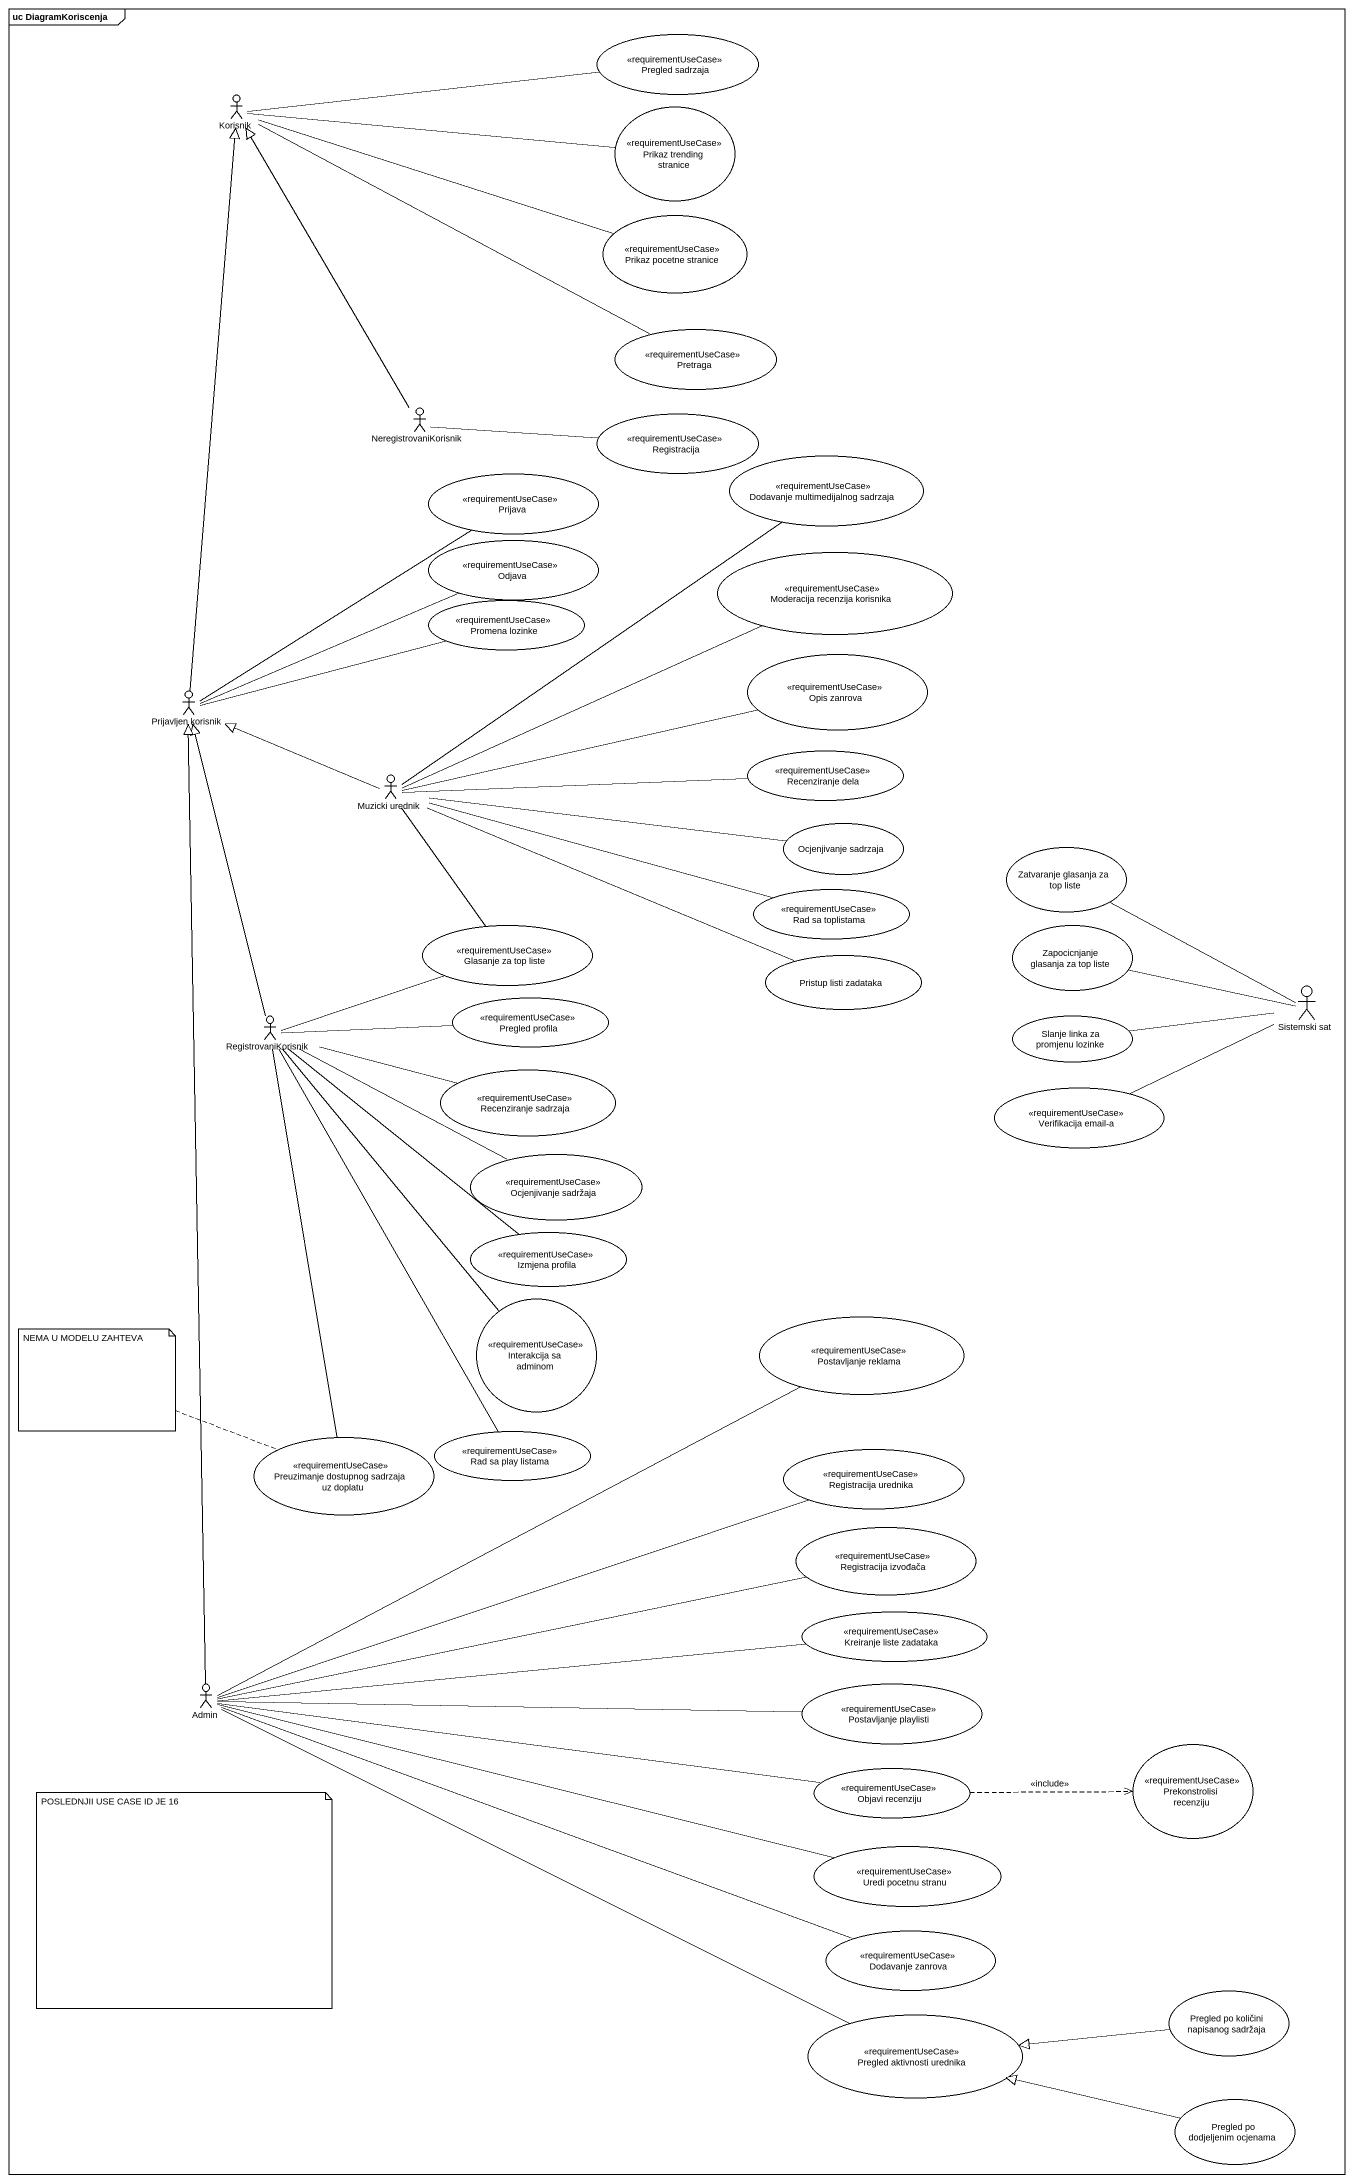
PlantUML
@startuml
mainframe uc DiagramKoriscenja
usecase "Pregled sadrzaja" as Pregled_sadrzaja <<requirementUseCase>>
actor Korisnik
usecase "Prikaz trending stranice" as Prikaz_trending_stranice <<requirementUseCase>>
usecase "Prikaz pocetne stranice" as Prikaz_pocetne_stranice <<requirementUseCase>>
usecase Pretraga <<requirementUseCase>>
actor NeregistrovaniKorisnik
usecase Registracija <<requirementUseCase>>
usecase "Dodavanje multimedijalnog sadrzaja" as Dodavanje_multimedijalnog <<requirementUseCase>>
usecase Prijava <<requirementUseCase>>
usecase Odjava <<requirementUseCase>>
usecase "Moderacija recenzija korisnika" as Moderacija_recenzija <<requirementUseCase>>
usecase "Promena lozinke" as Promena_lozinke <<requirementUseCase>>
usecase "Opis zanrova" as Opis_zanrova <<requirementUseCase>>
actor "Prijavljen korisnik" as Prijavljen_korisnik
usecase "Recenziranje dela" as Recenziranje_dela <<requirementUseCase>>
actor "Muzicki urednik" as Muzicki_urednik
usecase "Ocjenjivanje sadrzaja" as Ocjenjivanje_sadrzaja
usecase "Zatvaranje glasanja za top liste" as Zatvaranje_glasanja_za_top
usecase "Glasanje za top liste" as Glasanje_za_top_liste <<requirementUseCase>>
usecase "Rad sa toplistama" as Rad_sa_toplistama <<requirementUseCase>>
usecase "Zapocicnjanje glasanja za top liste" as Zapocicnjanje_glasanja_za
usecase "Pristup listi zadataka" as Pristup_listi_zadataka
usecase "Pregled profila" as Pregled_profila <<requirementUseCase>>
actor "Sistemski sat" as Sistemski_sat
actor RegistrovaniKorisnik
usecase "Slanje linka za promjenu lozinke" as Slanje_linka_za_promjenu
usecase "Recenziranje sadrzaja" as Recenziranje_sadrzaja <<requirementUseCase>>
usecase "Verifikacija email-a" as Verifikacija_email_a <<requirementUseCase>>
usecase "Ocjenjivanje sadržaja" as Ocjenjivanje_sadržaja <<requirementUseCase>>
usecase "Izmjena profila" as Izmjena_profila <<requirementUseCase>>
usecase "Interakcija sa adminom" as Interakcija_sa_adminom <<requirementUseCase>>
usecase "Postavljanje reklama" as Postavljanje_reklama <<requirementUseCase>>
usecase "Preuzimanje dostupnog sadrzaja uz doplatu" as Preuzimanje_dostupnog <<requirementUseCase>>
usecase "Rad sa play listama" as Rad_sa_play_listama <<requirementUseCase>>
usecase "Registracija urednika" as Registracija_urednika <<requirementUseCase>>
usecase "Registracija izvođača" as Registracija_izvođača <<requirementUseCase>>
usecase "Kreiranje liste zadataka" as Kreiranje_liste_zadataka <<requirementUseCase>>
actor Admin
usecase "Postavljanje playlisti" as Postavljanje_playlisti <<requirementUseCase>>
usecase "Objavi recenziju" as Objavi_recenziju <<requirementUseCase>>
usecase "Prekonstrolisi recenziju" as Prekonstrolisi_recenziju <<requirementUseCase>>
usecase "Uredi pocetnu stranu" as Uredi_pocetnu_stranu <<requirementUseCase>>
usecase "Dodavanje zanrova" as Dodavanje_zanrova <<requirementUseCase>>
usecase "Pregled po količini napisanog sadržaja" as Pregled_po_količini
usecase "Pregled aktivnosti urednika" as Pregled_aktivnosti_urednika <<requirementUseCase>>
usecase "Pregled po dodjeljenim ocjenama" as Pregled_po_dodjeljenim
Pregled_sadrzaja -left- Korisnik
Korisnik -right- Prikaz_pocetne_stranice
Prikaz_trending_stranice -left- Korisnik
Pretraga -left- Korisnik
NeregistrovaniKorisnik -up-|> Korisnik
NeregistrovaniKorisnik -right- Registracija
Prijavljen_korisnik -up-|> Korisnik
Prijavljen_korisnik -up- Prijava
Prijavljen_korisnik -right- Odjava
Prijavljen_korisnik -right- Promena_lozinke
Muzicki_urednik -up- Dodavanje_multimedijalnog
Muzicki_urednik -right- Moderacija_recenzija
Muzicki_urednik -right- Opis_zanrova
Muzicki_urednik -left-|> Prijavljen_korisnik
Muzicki_urednik -right- Recenziranje_dela
Ocjenjivanje_sadrzaja -left- Muzicki_urednik
Glasanje_za_top_liste -up- Muzicki_urednik
Rad_sa_toplistama -left- Muzicki_urednik
Pristup_listi_zadataka -left- Muzicki_urednik
Sistemski_sat -left- Zatvaranje_glasanja_za_top
Sistemski_sat -left- Zapocicnjanje_glasanja_za
Sistemski_sat -left- Slanje_linka_za_promjenu
RegistrovaniKorisnik -up-|> Prijavljen_korisnik
RegistrovaniKorisnik -right- Glasanje_za_top_liste
RegistrovaniKorisnik -right- Pregled_profila
RegistrovaniKorisnik -right- Recenziranje_sadrzaja
RegistrovaniKorisnik -- Rad_sa_play_listama
Verifikacija_email_a -right- Sistemski_sat
Ocjenjivanje_sadržaja -left- RegistrovaniKorisnik
Izmjena_profila -up- RegistrovaniKorisnik
Interakcija_sa_adminom -up- RegistrovaniKorisnik
Postavljanje_reklama -left- Admin
Preuzimanje_dostupnog -up- RegistrovaniKorisnik
Registracija_urednika -left- Admin
Registracija_izvođača -left- Admin
Kreiranje_liste_zadataka -left- Admin
Admin -up-|> Prijavljen_korisnik
Postavljanje_playlisti -left- Admin
Objavi_recenziju -left- Admin
Objavi_recenziju .right.> Prekonstrolisi_recenziju : <<include>>
Uredi_pocetnu_stranu -left- Admin
Dodavanje_zanrova -left- Admin
Pregled_po_količini -left-|> Pregled_aktivnosti_urednika
Pregled_aktivnosti_urednika -left- Admin
Pregled_po_dodjeljenim -left-|> Pregled_aktivnosti_urednika
note left of Preuzimanje_dostupnog : NEMA U MODELU ZAHTEVA
note as N2
  POSLEDNJII USE CASE ID JE 16
end note
@enduml
